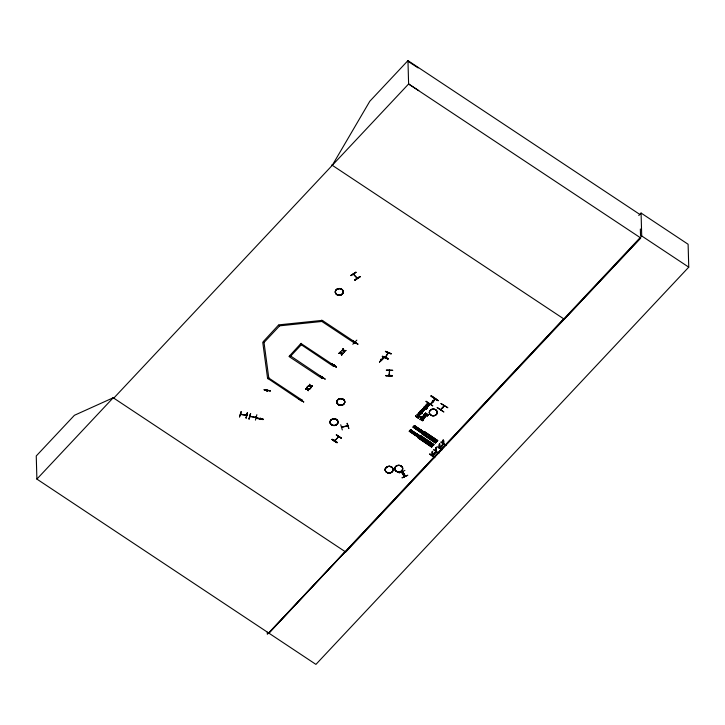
<?xml version="1.0" encoding="UTF-8"?>
<svg xmlns="http://www.w3.org/2000/svg" width="725" height="725" viewBox="0 0 725 725"><rect width="100%" height="100%" fill="white"/><g stroke="black" fill="none" stroke-linecap="round" stroke-linejoin="round"><path stroke-width="1.09" d="M421.887 419.748C422.213 421.66 424.197 418.325 423.255 419.313M385.972 375.976C392.524 374.064 396.385 377.562 385.981 375.496M260.012 418.615L260.429 418.243L259.976 418.271M267.253 391.101L266.954 390.666M267.371 390.693L266.963 391.002M420.418 419.757C419.503 420.473 421.261 417.147 421.85 418.987M387.793 353.256L388.337 352.957M422.14 417.328L423.264 418.262C426.046 417.129 419.811 415.751 423.255 418.071L424.025 417.464M392.687 370.23L386.298 370.122L392.678 370.43M389.588 370.094L389.026 375.767L389.044 375.224M389.561 370.629L389.316 375.777L389.343 375.314M263.229 419.123L257.003 418.035L263.166 419.594L256.94 418.461L257.013 418.008M424.46 417.808L423.373 416.404L421.959 417.074M267.398 390.702L267.353 390.249M424.216 407.667C424.297 405.946 426.155 410.504 424.216 407.477M425.856 405.656L427.007 406.843L427.478 405.728M423.672 419.403L422.883 420.636A1.069 0.906 -1.6 0 1 422.294 420.781L421.533 419.449M424.75 409.389C424.478 408.148 427.097 410.033 425.539 409.127M418.47 413.069L418.461 413.64M425.484 405.601L425.548 406.353M423.146 411.274C422.757 409.163 421.769 413.141 423.21 410.876M429.671 404.731L429.254 403.771M256.994 418.243L263.238 419.304M382.311 356.627C387.63 357.09 392.452 361.431 382.311 356.627L387.966 359.056M388.102 358.812L382.456 356.183L388.083 358.839M381.54 359.428L381.441 360.026L380.915 359.41M420.437 419.485L421.216 418.524L421.678 419.385M338.802 436.812L338.158 437.103L338.602 436.332M239.504 416.911L241.18 411.51L239.54 416.893M240.691 414.211L240.682 413.875M246.138 414.872L246.156 415.461L246.219 414.827M246.092 418.044L247.433 412.588L246.119 417.863M246.147 418.017L247.461 412.733M301.627 399.729L301.183 400.2L301.201 399.747M322.625 377.725L322.009 377.997L322.308 377.254M334.298 364.575L333.908 365.327L334.47 364.693M355.014 343.179L355.332 342.68M432.163 455.472L435.725 451.82M432.1 451.693L432.173 455.808L436.305 451.448M432.562 455.046C432.028 457.529 436.785 451.666 436.169 451.258M439.921 447.542L439.35 448.159L439.278 444.053M443.356 443.954L442.884 444.053L443.229 443.691M443.519 443.809L439.404 448.059M443.365 440.039C446.382 443.446 436.441 454.339 439.64 443.673M248.883 418.95L250.596 413.567L249.182 418.959M249.146 418.978L250.578 413.558M249.889 416.476L250.623 416.177M255.454 420.119L256.868 414.691M260.248 418.715L260.375 418.234M425.258 408.746C424.125 409.815 422.458 404.16 426.49 408.103L426.753 407.631L424.778 406.326L424.515 406.798L424.778 406.326M421.007 410.712C423.563 408.927 420.464 409.453 421.343 411.465C424.732 413.277 423.826 408.311 421.452 410.776M354.017 274.05C352.268 273.479 357.507 278.672 357.434 277.829M421.877 417.346L421.044 416.603L421.877 417.346L421.95 416.884M298.745 398.596L303.748 401.922L298.582 398.777M303.712 401.931L298.754 398.569M434.538 457.72L429.771 454.004L434.71 457.511M436.912 446.564L441.86 449.926M389.325 375.686L389.307 374.925M422.322 418.76L421.95 419.775M341.52 427.252L347.556 425.566M385.238 357.425L388.02 352.821M418.66 416.694L418.162 417.6C415.053 416.63 419.784 415.244 418.397 417.355M264.154 389.932L270.389 391.02M422.149 417.518L422.892 416.866L423.998 417.546M419.974 419.467L421.243 417.981L422.331 418.95M403.173 474.059L403.888 474.295L403.308 474.54M424.397 417.962L424.433 417.292M425.475 416.304C425.702 414.591 424.016 417.301 423.346 415.96M385.202 357.416L385.192 357.081M427.505 406.435L426.318 406.39L425.901 405.538M419.059 416.812L418.189 418.098L415.552 416.349L415.824 415.86L416.812 416.703L415.824 415.86M338.294 404.632A3.978 3.353 -1.6 0 1 339.318 398.877A3.978 3.353 -1.6 0 1 344.701 402.457A3.978 3.353 -1.6 0 1 338.294 404.632A3.988 3.353 -1.6 0 1 339.318 398.877A3.988 3.353 -1.6 0 1 344.71 402.457A3.988 3.353 -1.6 0 1 338.285 404.632L338.276 404.559A3.988 3.353 -1.6 0 1 339.309 398.795A3.969 3.344 -1.6 0 1 344.692 402.312A3.969 3.344 -1.6 0 1 338.294 404.478A3.969 3.344 -1.6 0 1 339.318 398.741A3.988 3.353 -1.6 0 1 344.71 402.375A3.988 3.353 -1.6 0 1 338.285 404.55M331.497 424.85L331.533 424.805A3.988 3.353 -1.6 0 1 332.567 419.032A3.969 3.344 -1.6 0 1 337.941 422.548A3.969 3.344 -1.6 0 1 331.542 424.723A3.969 3.344 -1.6 0 1 332.567 418.987A3.988 3.353 -1.6 0 1 337.959 422.612A3.978 3.353 -1.6 0 1 331.542 424.877A3.988 3.353 -1.6 0 1 332.567 419.113A3.988 3.353 -1.6 0 1 337.968 422.702A3.988 3.353 -1.6 0 1 331.542 424.877A3.978 3.353 -1.6 0 1 332.567 419.132A3.978 3.353 -1.6 0 1 337.959 422.702A3.988 3.353 -1.6 0 1 331.542 424.796M386.661 472.365A3.978 3.353 -1.6 0 1 387.685 466.619A3.978 3.353 -1.6 0 1 393.077 470.19A3.978 3.353 -1.6 0 1 386.661 472.365A3.988 3.353 -1.6 0 1 387.685 466.61A3.988 3.353 -1.6 0 1 393.086 470.19A3.988 3.353 -1.6 0 1 386.661 472.374L386.652 472.301A3.988 3.353 -1.6 0 1 387.685 466.528A3.969 3.344 -1.6 0 1 393.059 470.045A3.969 3.344 -1.6 0 1 386.661 472.22A3.969 3.344 -1.6 0 1 387.685 466.483A3.988 3.353 -1.6 0 1 393.077 470.108A3.988 3.353 -1.6 0 1 386.661 472.283M422.938 408.982L423.781 408.22L422.557 408.909A0.979 0.825 -1.6 0 0 422.575 409.471L424.062 410.314L425.176 409.326L424.796 408.891L424.043 409.96L422.992 409.172M396.258 471.377A3.978 3.353 -1.6 0 1 397.282 465.631A3.978 3.353 -1.6 0 1 402.665 469.211A3.978 3.353 -1.6 0 1 396.258 471.377L396.24 471.304A3.988 3.353 -1.6 0 1 397.273 465.532A3.988 3.353 -1.6 0 1 402.674 469.111A3.988 3.353 -1.6 0 1 396.249 471.295A3.969 3.344 -1.6 0 1 397.282 465.486A3.969 3.344 -1.6 0 1 402.656 469.057A3.969 3.344 -1.6 0 1 396.258 471.223M427.596 406.517L426.817 405.284L425.91 405.728M430.804 415.171A3.978 3.353 -1.6 0 1 431.828 409.426A3.978 3.353 -1.6 0 1 437.211 413.005A3.978 3.353 -1.6 0 1 430.804 415.171L430.786 415.099A3.988 3.353 -1.6 0 1 431.819 409.335A3.969 3.344 -1.6 0 1 437.202 412.851A3.969 3.344 -1.6 0 1 430.804 415.017A3.969 3.344 -1.6 0 1 431.828 409.29A3.988 3.353 -1.6 0 1 437.22 412.915A3.988 3.353 -1.6 0 1 430.795 415.09M423.173 419.558L422.086 420.147L422.24 419.032M423.327 415.353L423.989 416.513L425.276 415.597M423.282 415.661L424.188 414.872L423.418 415.434M429.662 404.541L428.756 405.311L429.608 404.668M423.599 419.603L423.382 420.183M418.66 436.867L409.471 430.922L410.613 429.735L419.576 435.933L418.216 437.347L409.263 431.303L410.821 429.689L410.35 430.179L419.313 436.205M418.289 437.075L409.362 431.103L409.734 430.804L409.281 431.293M410.613 429.907L419.748 435.752L419.304 436.223L410.368 430.17M413.259 426.889L421.995 433.323L413.15 427.07L414.6 425.657L423.536 431.719L423.083 432.2L414.029 426.083M414.347 425.928L414.6 425.666M414.392 425.883L423.527 431.728L414.392 425.711M418.452 437.084L409.471 431.076M433.278 445.331L419.847 436.296L433.541 445.059L419.983 436.078L420.391 435.589L433.931 444.652L431.602 447.053L418.216 437.972L420.554 435.553L433.913 444.679M418.506 437.683L418.923 437.229L432.308 446.31L431.919 446.718M421.977 433.333L423.418 431.728M422.077 433.133L422.448 432.834L413.404 426.798M437.547 440.628L435.381 443.029L421.995 433.949L424.333 431.52L437.71 440.628L424.016 431.855L437.438 440.918M422.149 433.704L422.702 433.206L436.078 442.304L435.517 442.812L422.439 433.496M437.329 441.017L423.781 431.964L437.32 441.036L437.719 440.61M420.02 436.042L433.758 444.751M436.078 442.304L422.539 433.233M401.695 471.993L404.568 476.769M421.506 410.241L421.461 410.966M422.648 408.538L422.557 408.719A0.979 0.825 -1.6 0 0 422.566 409.281L423.826 410.114L425.058 409.435M421.787 418.959L421.452 420.092M420.065 411.292C419.775 412.815 423.11 413.712 421.723 413.187M332.286 165.3L369.795 101.273L407.958 60.61L639.939 214.509M334.696 440.791L338.575 436.713M301.219 400.155L301.573 399.439M354.77 343.061L355.196 342.3L355.295 342.889M432.209 455.427L432.571 455.382M439.377 447.787L443.238 444.017M420.128 419.05L421.243 418.171L422.312 418.715M385.41 351.571L391.228 353.737L385.573 351.308M385.401 356.745L385.401 357.624L388.319 352.903M340.732 424.723L342.309 429.943M420.808 411.093C419.431 412.181 422.983 413.993 420.672 411.374C420.255 410.042 419.322 413.268 421.442 413.005M419.567 414.673C419.24 416.222 420.391 414.319 417.382 414.202L417.12 414.673L419.358 415.706L417.382 414.202M424.678 409.38L423.083 409.299M337.216 442.422C332.249 441.072 328.534 436.115 337.207 442.431M332.177 439.332L337.17 442.64M337.007 442.821L332.032 439.495M419.875 414.954L419.059 415.316M331.289 363.932C340.578 370.828 335.412 364.63 331.289 363.959M429.753 454.031L434.737 457.529M413.069 427.261L413.513 426.789M418.642 436.894L409.625 430.831M418.37 437.673L432.046 446.6L418.606 437.565M418.243 437.954L431.656 447.008M420.264 435.87L433.659 444.951M432.127 446.437L418.76 437.266M424.397 417.772L423.545 418.452L424.279 417.917M418.905 413.205C421.406 411.945 420.156 416.186 418.833 413.241M425.865 416.168L425.058 417.12L425.874 415.788L424.243 414.446L425.956 416.068M418.561 413.078L418.869 412.752A0.997 0.843 -1.6 0 1 419.485 412.534L420.663 413.014M425.575 405.61L425.874 405.284A0.997 0.843 -1.6 0 1 426.49 405.067L427.968 405.9A0.997 0.843 -1.6 0 1 427.922 406.453L427.623 406.961A1.006 0.852 -1.6 0 1 427.007 407.178L425.666 406.535L425.874 405.094A0.997 0.843 -1.6 0 1 426.49 404.876L428.031 406.091A0.997 0.843 -1.6 0 1 427.931 406.643M638.779 215.506L641.072 213.05L688.107 244.262L688.75 267.153L315.928 664.39L36.893 479.089L113.272 397.708M268.005 378.568L301.256 400.907L302.026 400.082L268.785 378.033L264.018 342.481L263.048 341.837L278.663 324.9M268.785 377.743L267.552 378.16L262.785 342.608L264.018 342.481L279.642 325.833L321.873 321.465L355.114 343.514L355.875 342.408M268.014 378.858L268.785 378.033M322.987 377.453L322.226 378.559L288.985 356.51L301.12 343.288M321.728 320.142L321.873 321.465L322.643 320.359M305.524 388.799L307.4 388.627L305.533 388.999L307.518 389.162L305.533 388.999M307.183 387.041L306.865 387.576L307.183 387.041L307.862 388.817L309.82 388.981L307.862 388.817M308.107 386.053L309.983 385.881L308.107 386.244L310.092 386.416L308.107 386.244M309.756 384.295L309.439 384.83L309.756 384.295L310.436 386.072L312.393 386.235L310.436 386.072M338.974 353.365L340.841 352.993L338.974 353.365L340.958 353.528L341.629 355.087L341.937 354.561L341.629 355.087M340.85 353.184L340.623 351.407L341.303 353.193L343.26 353.347L341.303 353.193M341.548 350.429L343.423 350.248L341.548 350.619L343.532 350.782L341.548 350.619M343.197 348.662L342.889 349.196L343.197 348.662L343.886 350.438L345.834 350.601L343.886 350.438M340.306 351.942L340.623 351.407M308.497 390.195L308.188 390.721L307.962 388.972L309.811 388.79M311.079 387.44L310.762 387.975L310.545 386.226L312.393 386.044M342.952 353.483C339.889 352.776 342.581 354.462 343.251 353.157M345.526 350.737C342.472 350.03 345.154 351.716 345.834 350.411M307.962 388.972L309.82 388.981M310.545 386.226L312.393 386.235M344.203 352.341C345 351.589 343.378 352.74 343.532 350.592M300.349 344.112L333.591 366.451L334.361 365.337M336.409 434.828L341.412 438.145L336.427 434.837M338.783 436.441L334.814 441.008L335.032 440.138M426.137 401.206L432.78 405.81M431.212 395.796C436.477 398.977 444.28 404.967 431.013 396.194M428.756 405.121L428.711 405.737L426.735 404.242L428.475 404.931L429.245 404.468L428.475 405.121L426.998 403.952M427.705 403.2L429.227 404.487L427.714 403.39M423.772 408.238L422.992 409.362M416.803 416.513C418.098 414.564 420.21 417.002 418.189 418.098M416.812 416.703L418.144 415.96L419.095 416.839M421.805 411.329L422.892 409.978M417.111 416.902L417.908 416.331L418.66 416.766M422.059 411.501L422.892 410.423M421.705 412.534L422.467 412.199L422.285 413.567M425.521 408.465L426.01 407.948L425.53 408.655M421.714 412.724L422.195 412.017M419.095 415.987L419.358 415.516M421.986 412.906L422.467 412.199M425.802 408.837L426.282 408.13L426.11 409.498M426.49 408.103L426.753 407.631M428.711 405.737L428.973 405.266M426.798 408.157L427.451 408.066L427.152 408.574L426.798 408.157L427.152 408.574M426.808 408.347L427.097 407.831M422.285 413.377L421.977 412.715M426.101 409.308L425.802 408.646M423.536 418.262L423.491 418.869L420.781 417.074L421.044 416.603M424.197 415.062L424.243 414.446M424.623 414.238L424.886 413.767L427.641 415.778L424.623 414.238L427.378 416.068M425.285 413.531L425.548 413.06L428.303 414.89L428.04 415.362L425.285 413.341L428.04 415.362M425.058 417.12L424.714 416.703L425.33 416.286M424.723 416.902L425.512 415.978M423.491 418.869L423.744 418.397M440.99 403.58L447.86 407.758L441.008 403.544M440.419 409.688L444.18 405.692M440.7 409.879L444.452 405.873M442.522 408.383L442.703 408.184M268.884 632.998L563.724 318.846M268.884 633.188L641.716 235.951L641.072 213.05M345.209 551.671L267.344 634.293L267.289 632.137M640.782 238.008L564.268 319.208L331.742 164.938M320.06 375.922L325.244 379.021M352.803 344.275L356.854 340.125M355.277 342.644L355.404 342.082M354.978 343.206L355.042 342.717M381.06 359.265L380.987 359.763L381.196 359.192M379.538 361.857C383.498 359.636 386.715 353.827 379.547 361.866M379.547 362.047L383.543 357.652M441.181 442.105L445.975 445.594M436.06 451.331L435.897 451.938M438.743 453.315L433.804 449.781M440.981 442.141L446.138 445.44L441.163 442.105M410.377 431.529L411.519 430.351M414.057 427.696L415.407 426.291M410.278 431.719L411.619 430.324M414.165 434.357L415.507 432.961M419.286 428.928L417.944 430.251M416.413 433.577L415.072 434.891M418.851 430.949L420.192 429.544M419.739 438.598L421.751 436.504M423.518 434.574L425.53 432.472M425.566 442.558L427.578 440.456M429.345 438.534L431.357 436.432M426.925 443.483L428.937 441.38M430.704 439.45L432.716 437.356M431.91 440.265L433.922 438.172M428.131 444.298L430.142 442.196M429.49 445.222L431.502 443.12M433.269 441.19L435.281 439.087M430.396 445.83L432.408 443.736M434.175 441.806L436.187 439.703M250.56 416.621L250.506 416.005M255.472 417.274L256.097 417.6L256.097 417.047M423.219 420.183L422.883 420.446A1.069 0.906 -1.6 0 1 422.294 420.591L421.624 420.328M422.793 408.556L423.79 408.411M423.047 411.202L422.059 411.311M420.165 411.365L420.509 410.903M427.786 406.625L427.623 406.77A1.006 0.852 -1.6 0 1 427.007 406.988L425.657 406.344M425.992 405.619L427.179 405.665M425.013 415.416L424.016 416.15L424.107 415.144L425.013 415.416L423.726 415.769M422.131 416.83L423.137 416.54L424.361 417.31M421.624 410.305L422.394 409.697L421.415 410.83M423.817 415.534L425.022 415.606M334.107 365.074L334.207 364.584M443.002 440.419L443.075 444.534L443.337 443.618M436.024 447.57L435.933 451.847M336.246 435L341.248 438.29M424.306 431.565L437.673 440.664M443.22 443.999L443.192 439.921M443.147 444.488L442.83 440.302M439.595 448.231L439.45 444.162M424.333 407.024L423.835 407.876L425.358 409.127M401.469 472.102L404.36 476.86M404.613 476.588L401.741 471.957M357.797 344.312L352.812 340.977M325.054 379.193L320.051 375.731M438.779 453.252L433.777 449.79M240.609 414.256L246.663 415.235M240.537 413.912L240.564 414.437L246.663 415.488L246.654 414.908M355.884 272.21L350.782 275.5L355.866 272.21M350.963 275.663L356.048 272.382M356.863 277.693L357.244 278.019M354.86 279.841L359.944 276.542L354.897 280.022M354.842 279.986L359.981 276.742M355.051 280.194L360.135 276.914M407.958 60.61L408.61 83.982L113.771 398.125L113.218 397.771L74.412 415.298L36.25 455.962L36.893 479.089M399.23 472.999L404.913 470.407M402.13 477.712L407.822 475.228L402.121 477.857M342.137 427.342L342.2 426.871M347.755 425.774L341.638 427.424L342.209 427.107M347.139 425.992L347.71 426.164L347.701 425.593M246.654 415.534L246.699 414.972M346.976 423.409L348.843 428.548L347.311 423.318M422.312 433.613L435.535 442.73M419.757 435.743L410.531 429.998M405.311 476.298L402.411 471.712M402.701 471.567L405.592 476.334M278.672 325.19L279.642 325.833L279.506 324.791L321.737 320.432M250.08 416.286L256.142 417.355M385.981 375.677L392.352 375.894M338.965 353.175L340.949 353.338L341.62 354.897M241.171 414.356L241.108 413.957M385.401 351.38L391.065 354.008M381.214 359.528L381.558 359.5M407.976 61.281L418.117 67.914M418.751 90.616L408.61 83.982L640.601 237.882L345.752 552.033L113.218 397.771M641.716 235.951L688.75 267.153M322.652 320.64L355.884 342.698M431.203 395.823L437.873 400.39M430.994 396.031L437.655 400.436M442.912 407.522L442.685 407.758M425.919 401.442L432.58 405.846M427.977 403.109L429.698 404.604M426.735 404.242L428.711 405.547M424.787 406.517L426.762 407.822M424.515 406.607L426.49 407.912M422.902 410.169C424.932 411.383 421.279 412.607 421.007 410.722M428.303 415.081L425.548 413.06M427.641 415.778L424.886 413.767M417.12 414.483L419.095 415.797M420.772 416.884L423.482 418.678M417.102 416.712L418.162 417.6M415.543 416.159L418.18 417.908M301.129 343.577L334.37 365.627M322.997 377.743L289.746 355.404M380.978 359.682L381.341 359.636M301.582 399.774L301.382 399.937M423.781 431.964L437.284 441.072M414.238 425.956L423.264 432L414.22 426.01M422.24 433.061L413.15 427.07L422.086 433.16M354.86 342.399L354.915 341.828M418.651 413.812L419.993 414.455A1.006 0.852 -1.6 0 0 420.609 414.238L420.917 413.921A0.997 0.843 -1.6 0 0 421.017 413.368M353.492 274.195L357.253 278.355L357.035 277.485M418.524 413.631L420.002 414.646A1.006 0.852 -1.6 0 0 420.618 414.428L420.917 414.111A0.997 0.843 -1.6 0 0 421.026 413.558L420.835 412.996M420.953 413.368L419.476 412.344A0.997 0.843 -1.6 0 0 418.86 412.561L418.533 413.821M402.42 471.513L405.357 476.425M353.438 274.195L353.438 273.814M421.524 420.409L421.406 419.838M343.985 350.592L344.52 352.006M342.88 349.006L343.423 350.438M341.403 353.338L341.946 354.752M340.297 351.752L340.841 352.993M310.545 386.416L311.079 387.63M309.439 384.64L309.983 386.072M307.971 389.162L308.506 390.385M306.856 387.386L307.409 388.817M310.092 386.217L310.762 387.975M307.509 388.972L308.188 390.721M439.921 447.851L439.812 443.782M389.316 370.901L389.37 370.085M389.035 375.677L389.098 375.188M640.347 228.982L640.537 235.661M436.196 447.688L436.314 451.829M435.834 448.068L435.906 452.183M435.662 447.95L435.734 452.065M432.635 451.43L432.762 455.581M432.462 451.312L432.381 455.925L432.272 451.811M422.512 431.112L421.171 432.435M420.998 430.088L419.657 431.411M418.126 434.737L416.784 436.051M388.129 352.413L388.038 353.311M387.812 352.821L387.812 353.283M385.492 356.727L385.428 357.57M353.827 274.24L353.655 273.742M353.619 273.697L353.501 274.249M355.032 342.381L355.114 343.514M354.761 342.68L354.733 343.133M342.055 426.744L342.146 427.369M341.62 426.835L341.72 427.46L341.575 426.907M338.475 436.387L338.376 436.876M338.194 436.677L338.176 437.139M335.204 440.256L334.66 440.438M334.941 440.147L334.95 440.963M322.616 377.317L322.598 377.77M322.036 377.544L322.009 377.997M301.319 344.756L290.716 356.048M301.745 399.557L301.392 400.272L301.482 399.448M267.135 390.204L267.208 391.165M267.045 390.304L266.999 391.128M256.043 416.984L255.979 417.609L249.962 416.485L249.935 415.96M255.608 416.911L255.544 417.537L255.472 417.038M414.818 433.831L415.751 433.949L414.818 433.831M418.597 429.798L419.53 429.916L418.597 429.798M420.645 413.558C418.95 415.597 418.533 410.712 420.627 413.631M264.217 389.715L270.443 390.82L264.208 389.715M331.479 363.705L336.436 367.067L331.47 363.733M336.772 294.558L336.763 294.577A3.96 3.335 -1.6 0 0 343.197 292.42A3.988 3.353 -1.6 0 0 337.823 288.758A3.96 3.335 -1.6 0 0 336.808 294.441A3.96 3.335 -1.6 0 0 343.197 292.275A3.96 3.335 -1.6 0 0 337.832 288.713A3.988 3.353 -1.6 0 0 336.799 294.522L336.79 294.531A3.96 3.335 -1.6 0 1 337.832 288.858A3.988 3.353 -1.6 0 1 343.224 292.42A3.988 3.353 -1.6 0 1 336.799 294.604A3.988 3.353 -1.6 0 1 337.823 288.84A3.96 3.335 -1.6 0 1 343.197 292.42A3.988 3.353 -1.6 0 1 336.799 294.522M432.589 400.952L432.2 401.36L433.242 402.049L433.632 401.641L432.589 400.952M435.208 398.822L430.342 404.188L435.208 398.822M435.48 399.004L430.614 404.378L435.48 399.004M437.238 407.577L443.89 411.99L437.22 407.586M353.012 340.822L357.969 344.157L352.984 340.813M417.219 434.039L415.878 435.517L417.219 434.121M421.905 430.623L420.563 432.109L421.905 430.623M418.733 435.063L417.392 436.541L418.733 435.145M347.212 426.255L347.13 425.657L347.221 426.282"/></g></svg>
